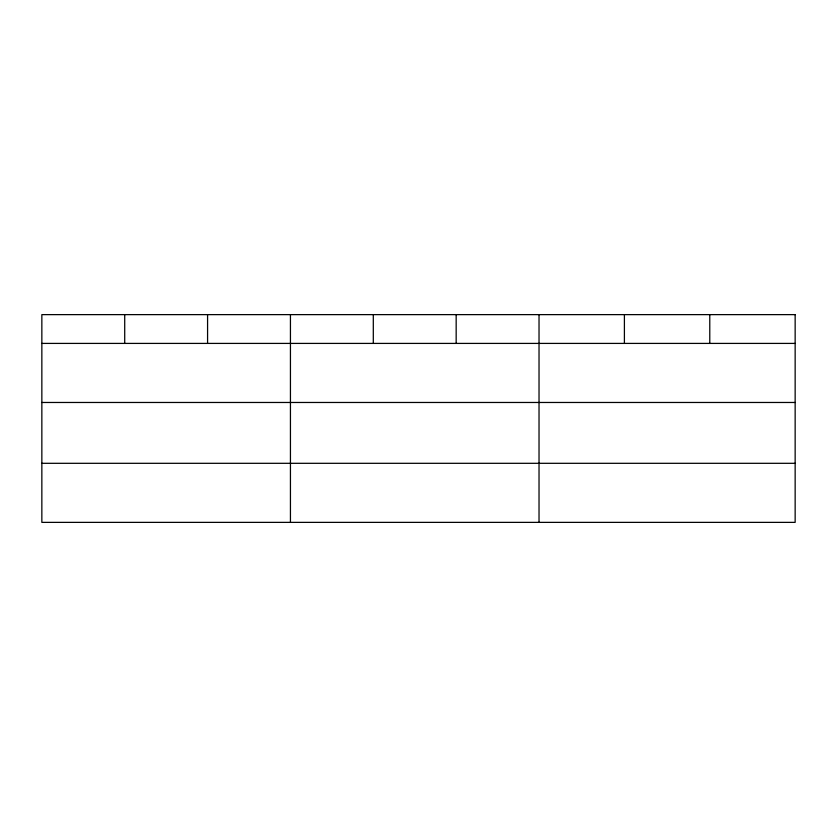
<?xml version="1.0" encoding="UTF-8"?>
<svg xmlns="http://www.w3.org/2000/svg" width="837" height="837" viewBox="0 0 837 837"><rect width="100%" height="100%" fill="white"/><g stroke="black" fill="none" stroke-linecap="round" stroke-linejoin="round"><path stroke-width="1.26" d="M41.85 343.411L795.15 343.411M41.85 402.471L795.15 402.471M41.85 463.311L795.15 463.311M709.776 314.628L709.776 343.411M624.402 314.628L624.402 343.411M539.028 314.628L539.028 522.372M456.165 314.628L456.165 343.411M373.302 314.628L373.302 343.411M290.439 314.628L290.439 522.372M207.576 314.628L207.576 343.411M124.713 314.628L124.713 343.411M795.15 314.628L41.85 314.628L41.85 522.372L795.15 522.372L795.15 314.628"/></g></svg>
